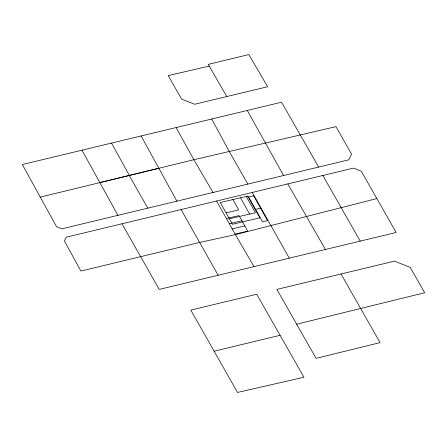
<?xml version="1.0" encoding="UTF-8"?>
<svg xmlns="http://www.w3.org/2000/svg" width="447" height="447" viewBox="0 0 447 447"><rect width="100%" height="100%" fill="white"/><g stroke="black" fill="none" stroke-linecap="round" stroke-linejoin="round"><path stroke-width="0.67" d="M376.849 198.569L235.385 234.602L199.742 242.442L80.918 271.038L64.385 240.95L66.301 237.173L353.476 168.117L361.305 171.235L396.131 232.485L159.244 289.41L121.97 223.796M296.668 324.215L424.65 292.74L410.212 267.362L394.539 261.132L276.861 289.405L316.079 358.354L380.073 342.631L341.05 273.989M40.269 197.121L193.864 159.73L335.96 126.652L351.588 154.142L348.761 159.83L61.781 228.842L56.562 226.752L22.35 164.524L81.985 150.192L99.882 182.622L129.172 175.487L147.801 208.168M176.906 201.167L158.853 168.262L129.345 175.453L111.515 143.079L81.985 150.192M111.515 143.079L281.56 102.218L318.655 167.077M214.119 351.197L280.096 335.311L303.943 377.251L237.519 392.444L190.802 310.078L256.718 294.238L280.096 335.311M226.104 212.884L238.726 209.934L232.926 199.552M255.533 209.364L260.579 208.185M226.4 218.522L239.022 215.571L247.722 231.144L235.1 234.088M229.406 218.79L255.433 212.711L246.269 196.434M229.3 223.712L241.922 220.762M232.2 228.903L244.822 225.953M209.241 66.128L168.184 75.588L181.577 99.094L194.635 104.268L267.613 86.74L248.856 54.556L208.246 64.385L226.769 96.546M213.029 192.478L193.864 159.73L176.124 127.579M253.997 266.635L235.385 234.602L216.627 201.027M287.829 183.924L325.433 249.487M322.851 175.487L360.221 241.117M247.856 184.114L229.166 151.349L211.705 119.019M181.102 209.576L218.147 275.257M252.264 192.461L289.254 258.159M247.269 110.482L283.594 175.515M240.497 197.781L249.599 214.074M99.882 182.622L117.924 215.342M141.123 135.972L158.853 168.262M247.727 196.093L220.304 202.502L232.462 224.265L259.886 217.857L247.727 196.093M253.622 195.73L248.571 196.909L262.49 221.824L267.541 220.645L253.622 195.73"/></g></svg>
